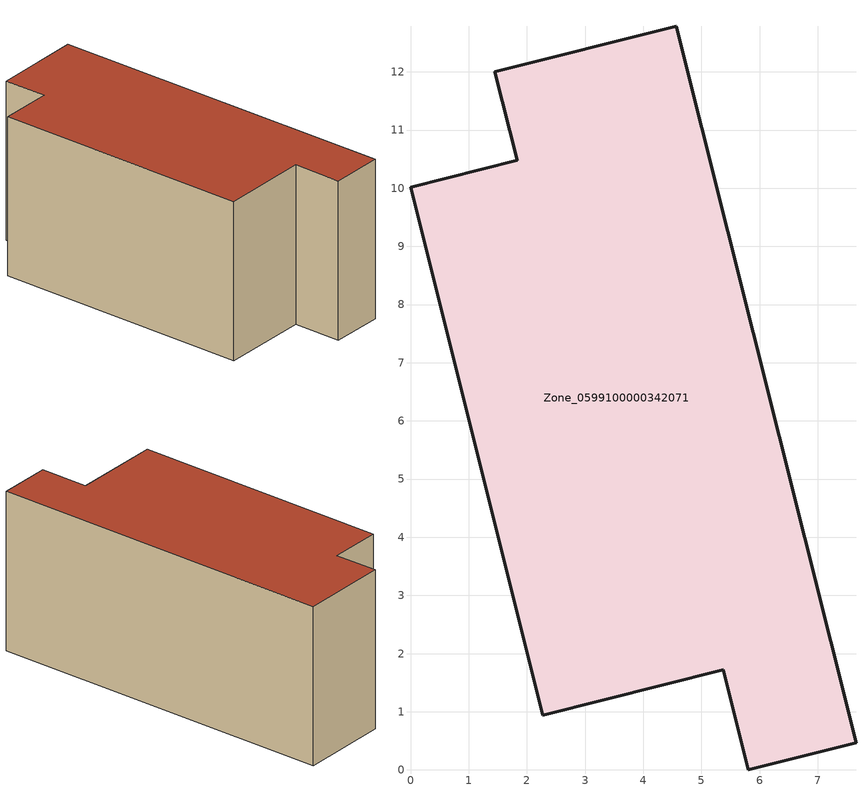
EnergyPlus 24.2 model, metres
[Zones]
Zone_0599100000342071
 floor ground (C_G): 4.57,12.79 7.66,0.47 5.81,0 5.38,1.72 2.27,0.94 0,10.02 1.84,10.48 1.45,12 z0
 wall outside (C_F): 2.27,0.94 5.38,1.72 5.81,0 7.66,0.47 4.57,12.79 1.45,12 1.84,10.48 0,10.02 2.27,0.94 z0:5.84
 roof outside (C_R): 1.84,10.48 0,10.02 2.27,0.94 5.38,1.72 5.81,0 7.66,0.47 4.57,12.79 1.45,12 z5.84
[BUILDING]
Pand.0599100000342071: North Axis=0; Terrain=City; Loads Convergence Tolerance Value=0.04; Temperature Convergence Tolerance Value=0.4; Solar Distribution=FullExterior; Maximum Number of Warmup Days=25; Minimum Number of Warmup Days=1
[Site:Location]
Rotterdam.The.Hague.AP_ZH_NLD Design_Conditions: Latitude=51.96; Longitude=4.45; Time Zone=1; Elevation=-4.5
[SITE:GROUNDTEMPERATURE:BUILDINGSURFACE]
18, 18, 18, 18, 18, 18, 18, 18, 18, 18, 18, 18
[MATERIAL] Thermal Absorptance=0.9; Solar Absorptance=0.7; Visible Absorptance=0.7
Name | Roughness | Thickness | Conductivity | Density | Specific Heat
G.TI.1992-2005 | MediumSmooth | 0.15 | 0.06 | 540 | 1210
F.TI.1992-2005 | Rough | 0.3 | 0.12 | 1920 | 840
R.TI.1992-2005 | MediumRough | 0.2 | 0.08 | 1500 | 1000
[CONSTRUCTION]
C_G: G.TI.1992-2005
C_F: F.TI.1992-2005
C_R: R.TI.1992-2005
[ZONE]
Zone_0599100000342071: Type=1; Multiplier=1; Ceiling Height=Autocalculate; Volume=Autocalculate; Floor Area=autocalculate; Part of Total Floor Area=Yes
[ZONEINFILTRATION:DESIGNFLOWRATE]
Infil_Zone_0599100000342071: Zone or ZoneList or Space or SpaceList=Zone_0599100000342071; Schedule=AlwaysOn; Design Flow Rate Calculation Method=Flow/Area; Flow Rate per Floor Area=0.0015; Constant Term Coefficient=1; Temperature Term Coefficient=0; Velocity Term Coefficient=0; Velocity Squared Term Coefficient=0
[HVACTEMPLATE:ZONE:IDEALLOADSAIRSYSTEM]
Zone_0599100000342071: Maximum Heating Supply Air Temperature=50; Minimum Cooling Supply Air Temperature=13; Maximum Heating Supply Air Humidity Ratio=0.0156; Minimum Cooling Supply Air Humidity Ratio=0.0077; Heating Limit=NoLimit; Cooling Limit=NoLimit; Dehumidification Control Type=ConstantSensibleHeatRatio; Cooling Sensible Heat Ratio=0.7; Dehumidification Setpoint=60; Humidification Control Type=None; Humidification Setpoint=30; Outdoor Air Method=None; Outdoor Air Flow Rate per Person=0.00944; Outdoor Air Flow Rate per Zone Floor Area=0; Outdoor Air Flow Rate per Zone=0; Demand Controlled Ventilation Type=None; Outdoor Air Economizer Type=NoEconomizer; Heat Recovery Type=None; Sensible Heat Recovery Effectiveness=0.7; Latent Heat Recovery Effectiveness=0.65
[ZONECONTROL:THERMOSTAT]
ThermostatControl_Zone_0599100000342071: Zone or ZoneList=Zone_0599100000342071; Control Type Schedule=DualSetpointControlType; Control 1=Thermostat_Zone_0599100000342071; Temperature Difference Between Cutout And Setpoint=0
[THERMOSTATSETPOINT:DUALSETPOINT]
Thermostat_Zone_0599100000342071: Heating Setpoint Temperature Schedule=HeatingSetpoint_Zone_0599100000342071; Cooling Setpoint Temperature Schedule=CoolingSetpoint_Zone_0599100000342071
[SCHEDULE:COMPACT]
HeatingSetpoint_Zone_0599100000342071: Through: 12/31, For: AllDays, Until: 24:00, 21
CoolingSetpoint_Zone_0599100000342071: Through: 12/31, For: AllDays, Until: 24:00, 24
DualSetpointControlType: Through: 12/31, For: AllDays, Until: 24:00, 4
AlwaysOn: Through: 12/31, For: AllDays, Until: 24:00, 1
